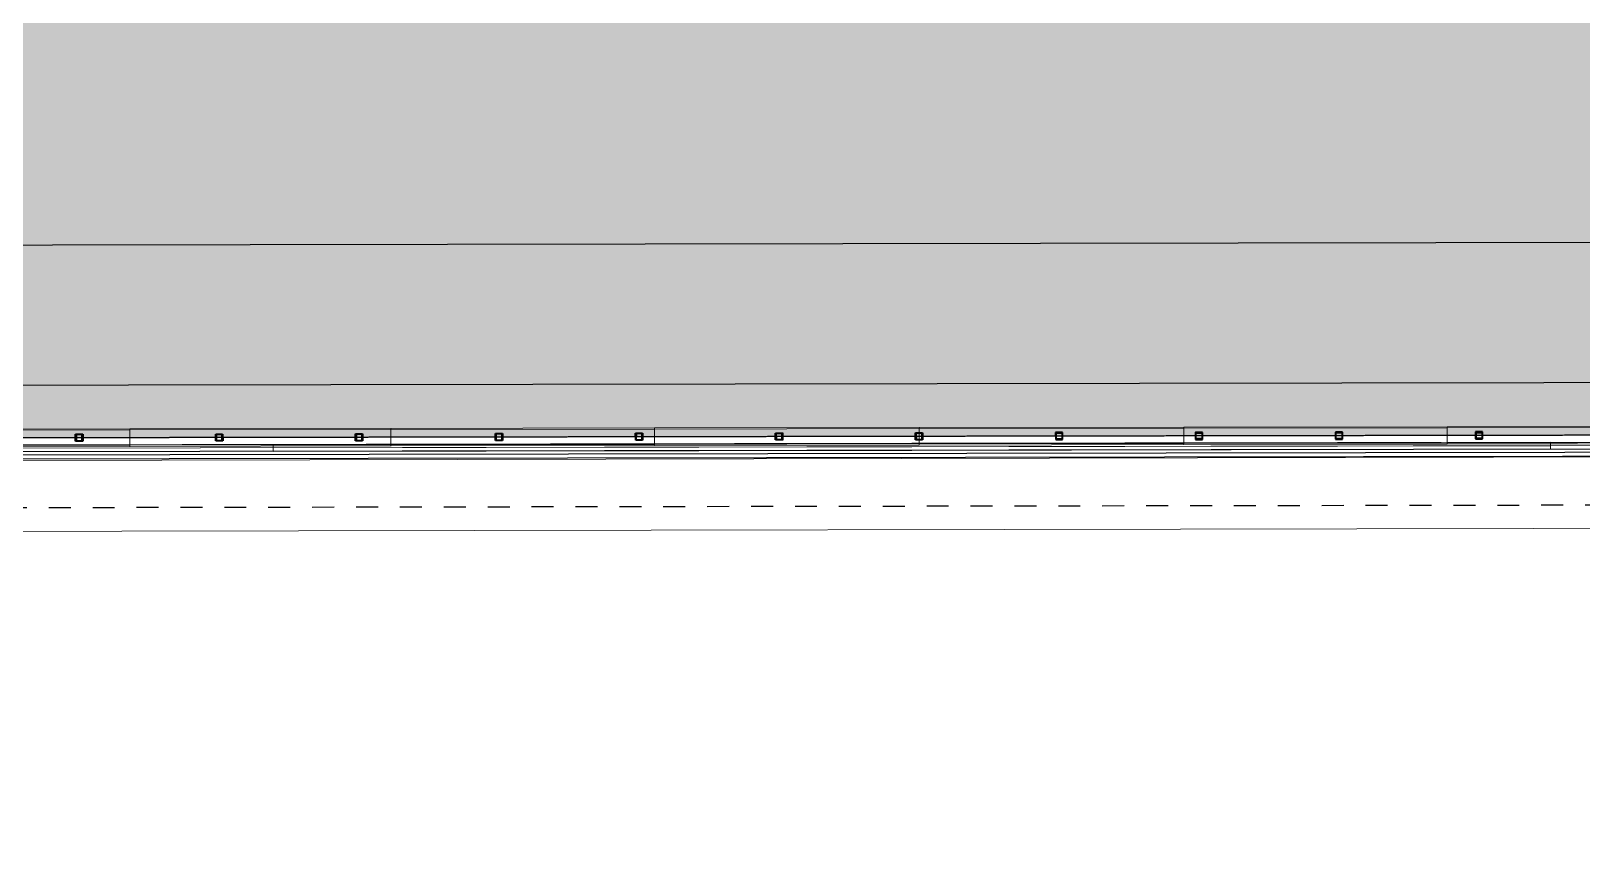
# Model space of a CAD drawing. Header units: inches. Extents: x 1693 to 10990, y 1878 to 5055.
# Drawn here: x 10303.23 to 10310.71, y 4340.42 to 4344.32 of the extents above; entities that cross this region are included whole.
import ezdxf

# ---------------------------------------------------------------- set-up
doc = ezdxf.new("R2010")
doc.units = ezdxf.units.IN
doc.linetypes.add('Rayas', pattern=[0.211667, 0.105833, -0.105833])
doc.linetypes.add('Rayas Pequeñas', pattern=[0.141111, 0.070556, -0.070556])
doc.layers.add('BLOQUE E-MOBILIARIO', color=7, linetype='Continuous')
for name, color, linetype, lineweight, true_color in [('BLOQUE E-MOBILIARIO_Pluma_Nº__28', 7, 'Continuous', 35, 0xa80f02), ('CUBIERTA CALAMINON Y TRANSLUCIDO_Pluma_Nº__174', 7, 'Continuous', 13, 0xe4ad2c), ('CUBIERTA CALAMINON Y TRANSLUCIDO_Pluma_Nº__4', 7, 'Continuous', 13, 0x029e21), ('CUBIERTA CALAMINON Y TRANSLUCIDO_Pluma_Nº__92', 7, 'Continuous', 13, 0xbf8080)]:
    doc.layers.add(name, color=color, linetype=linetype, lineweight=lineweight, true_color=true_color)
doc.layers.add('CUBIERTA CALAMINON Y TRANSLUCIDO_Pluma_Nº__19', color=255, linetype='Continuous', lineweight=0)
doc.layers.add('CUBIERTA CALAMINON Y TRANSLUCIDO_Pluma_Nº__60', color=230, linetype='Continuous', lineweight=25)
pattern_1 = [(45, (0, 0), (-0.079549513, 0.079549513), []), (45, (-0.02652, 0.02652), (-0.079549513, 0.079549513), [])]

# ---------------------------------------------------------------- blocks, each defined once
blk = doc.blocks.new('SHS Conf en Caliente 20[1]', base_point=(-4.393, -433.983))
at = {"layer": 'CUBIERTA CALAMINON Y TRANSLUCIDO_Pluma_Nº__174', "color": 42, "linetype": 'Continuous', "lineweight": 13, "true_color": 0xe4ad2c}
for p, q in [((-31.863, -424.629), (-18.132, -429.318)), ((-4.393, -433.983), (-31.855, -424.606)), ((-18.116, -429.27), (-31.847, -424.582)), ((-4.385, -433.959), (-18.116, -429.27)), ((-18.132, -429.318), (-4.401, -434.006))]:
    blk.add_line(p, q, dxfattribs=at)
blk = doc.blocks.new('SHS Conf en Caliente 20[2]', base_point=(-4.393, -433.983))
at = {"layer": 'CUBIERTA CALAMINON Y TRANSLUCIDO_Pluma_Nº__174', "color": 42, "linetype": 'Continuous', "lineweight": 13, "true_color": 0xe4ad2c}
for p, q in [((-31.863, -424.629), (-18.132, -429.318)), ((-4.393, -433.983), (-31.855, -424.606)), ((-18.116, -429.27), (-31.847, -424.582)), ((-4.385, -433.959), (-18.116, -429.27)), ((-18.132, -429.318), (-4.401, -434.006))]:
    blk.add_line(p, q, dxfattribs=at)
blk = doc.blocks.new('SHS Conf en Caliente 20[3]', base_point=(-4.393, -433.983))
at = {"layer": 'CUBIERTA CALAMINON Y TRANSLUCIDO_Pluma_Nº__174', "color": 42, "linetype": 'Continuous', "lineweight": 13, "true_color": 0xe4ad2c}
for p, q in [((-31.863, -424.629), (-18.132, -429.318)), ((-4.393, -433.983), (-31.855, -424.606)), ((-18.116, -429.27), (-31.847, -424.582)), ((-4.385, -433.959), (-18.116, -429.27)), ((-18.132, -429.318), (-4.401, -434.006))]:
    blk.add_line(p, q, dxfattribs=at)
blk = doc.blocks.new('SHS Conf en Caliente 20[4]', base_point=(-4.393, -433.983))
at = {"layer": 'CUBIERTA CALAMINON Y TRANSLUCIDO_Pluma_Nº__174', "color": 42, "linetype": 'Continuous', "lineweight": 13, "true_color": 0xe4ad2c}
for p, q in [((-31.863, -424.629), (-18.132, -429.318)), ((-4.393, -433.983), (-31.855, -424.606)), ((-18.116, -429.27), (-31.847, -424.582)), ((-4.385, -433.959), (-18.116, -429.27)), ((-18.132, -429.318), (-4.401, -434.006))]:
    blk.add_line(p, q, dxfattribs=at)
blk = doc.blocks.new('SHS Conf en Caliente 20[5]', base_point=(-4.393, -433.983))
at = {"layer": 'CUBIERTA CALAMINON Y TRANSLUCIDO_Pluma_Nº__174', "color": 42, "linetype": 'Continuous', "lineweight": 13, "true_color": 0xe4ad2c}
for p, q in [((-31.863, -424.629), (-18.132, -429.318)), ((-4.393, -433.983), (-31.855, -424.606)), ((-18.116, -429.27), (-31.847, -424.582)), ((-4.385, -433.959), (-18.116, -429.27)), ((-18.132, -429.318), (-4.401, -434.006))]:
    blk.add_line(p, q, dxfattribs=at)
blk = doc.blocks.new('SHS Conf en Caliente 20[6]', base_point=(-4.393, -433.983))
at = {"layer": 'CUBIERTA CALAMINON Y TRANSLUCIDO_Pluma_Nº__174', "color": 42, "linetype": 'Continuous', "lineweight": 13, "true_color": 0xe4ad2c}
for p, q in [((-31.863, -424.629), (-18.132, -429.318)), ((-4.393, -433.983), (-31.855, -424.606)), ((-18.116, -429.27), (-31.847, -424.582)), ((-4.385, -433.959), (-18.116, -429.27)), ((-18.132, -429.318), (-4.401, -434.006))]:
    blk.add_line(p, q, dxfattribs=at)
blk = doc.blocks.new('SHS Conf en Caliente 20[7]', base_point=(-4.266, -434.026))
at = {"layer": 'CUBIERTA CALAMINON Y TRANSLUCIDO_Pluma_Nº__174', "color": 42, "linetype": 'Continuous', "lineweight": 13, "true_color": 0xe4ad2c}
for p, q in [((-18.119, -429.269), (-31.981, -424.536)), ((-31.997, -424.584), (-18.135, -429.317)), ((-4.266, -434.026), (-31.989, -424.56)), ((-4.258, -434.002), (-18.119, -429.269)), ((-18.135, -429.317), (-4.274, -434.049))]:
    blk.add_line(p, q, dxfattribs=at)
blk = doc.blocks.new('SHS Conf en Caliente 20[8]', base_point=(-5.812, -433.498))
at = {"layer": 'CUBIERTA CALAMINON Y TRANSLUCIDO_Pluma_Nº__174', "color": 42, "linetype": 'Continuous', "lineweight": 13, "true_color": 0xe4ad2c}
for p, q in [((-5.812, -433.498), (-30.43, -425.092)), ((-18.113, -429.271), (-30.422, -425.069)), ((-30.438, -425.116), (-18.129, -429.319)), ((-5.804, -433.474), (-18.113, -429.271)), ((-18.129, -429.319), (-5.82, -433.521))]:
    blk.add_line(p, q, dxfattribs=at)
blk = doc.blocks.new('SHS Conf en Caliente 20[9]', base_point=(-7.68, -432.86))
at = {"layer": 'CUBIERTA CALAMINON Y TRANSLUCIDO_Pluma_Nº__174', "color": 42, "linetype": 'Continuous', "lineweight": 13, "true_color": 0xe4ad2c}
for p, q in [((-28.58, -425.75), (-18.134, -429.317)), ((-7.68, -432.86), (-28.572, -425.726)), ((-18.118, -429.27), (-28.564, -425.703)), ((-7.672, -432.836), (-18.118, -429.27)), ((-18.134, -429.317), (-7.688, -432.884))]:
    blk.add_line(p, q, dxfattribs=at)
blk = doc.blocks.new('SHS Conf en Caliente 20[10]', base_point=(-10.071, -432.044))
at = {"layer": 'CUBIERTA CALAMINON Y TRANSLUCIDO_Pluma_Nº__174', "color": 42, "linetype": 'Continuous', "lineweight": 13, "true_color": 0xe4ad2c}
for p, q in [((-10.071, -432.044), (-26.184, -426.542)), ((-18.119, -429.269), (-26.176, -426.518)), ((-26.192, -426.566), (-18.135, -429.316)), ((-10.063, -432.02), (-18.119, -429.269)), ((-18.135, -429.316), (-10.079, -432.067))]:
    blk.add_line(p, q, dxfattribs=at)
blk = doc.blocks.new('SHS Conf en Caliente 20[11]', base_point=(-13.856, -430.751))
at = {"layer": 'CUBIERTA CALAMINON Y TRANSLUCIDO_Pluma_Nº__174', "color": 42, "linetype": 'Continuous', "lineweight": 13, "true_color": 0xe4ad2c}
for p, q in [((-22.491, -427.803), (-22.499, -427.827)), ((-22.499, -427.827), (-18.181, -429.301)), ((-22.483, -427.779), (-22.491, -427.803)), ((-13.856, -430.751), (-22.491, -427.803)), ((-18.165, -429.253), (-22.483, -427.779)), ((-18.181, -429.301), (-13.864, -430.775)), ((-13.848, -430.728), (-18.165, -429.253)), ((-13.864, -430.775), (-13.856, -430.751)), ((-13.856, -430.751), (-13.848, -430.728))]:
    blk.add_line(p, q, dxfattribs=at)
blk = doc.blocks.new('SHS Conf en Caliente 20[12]', base_point=(-4.393, -433.983))
at = {"layer": 'CUBIERTA CALAMINON Y TRANSLUCIDO_Pluma_Nº__174', "color": 42, "linetype": 'Continuous', "lineweight": 13, "true_color": 0xe4ad2c}
for p, q in [((-31.863, -424.629), (-18.132, -429.318)), ((-4.393, -433.983), (-31.855, -424.606)), ((-18.116, -429.27), (-31.847, -424.582)), ((-4.385, -433.959), (-18.116, -429.27)), ((-18.132, -429.318), (-4.401, -434.006))]:
    blk.add_line(p, q, dxfattribs=at)
blk = doc.blocks.new('SHS Conf en Caliente V 23[349]', base_point=(-18.1, -429.223))
at = {"layer": 'BLOQUE E-MOBILIARIO', "linetype": 'Continuous', "lineweight": 0, "true_color": 0xffffff}
h = blk.add_hatch(dxfattribs=at)
h.set_pattern_fill('ACERO', style=0, pattern_type=2)
h.set_pattern_definition(pattern_1)
h.paths.add_polyline_path([(-18.116, -429.191), (-18.132, -429.239), (-18.084, -429.255), (-18.068, -429.207)])
h.paths.add_polyline_path([(-18.114, -429.195), (-18.072, -429.209), (-18.086, -429.251), (-18.128, -429.237)], flags=0)
at = {"layer": 'BLOQUE E-MOBILIARIO_Pluma_Nº__28', "color": 14, "linetype": 'Rayas Pequeñas', "lineweight": 35, "true_color": 0xa80f02}
for p, q in [((-18.132, -429.239), (-18.116, -429.191)), ((-18.114, -429.195), (-18.128, -429.237)), ((-18.116, -429.191), (-18.068, -429.207)), ((-18.072, -429.209), (-18.114, -429.195)), ((-18.084, -429.255), (-18.132, -429.239)), ((-18.128, -429.237), (-18.086, -429.251)), ((-18.086, -429.251), (-18.072, -429.209)), ((-18.068, -429.207), (-18.084, -429.255))]:
    blk.add_line(p, q, dxfattribs=at)
blk = doc.blocks.new('SHS Conf en Caliente V 23[350]', base_point=(-19.046, -428.9))
at = {"layer": 'BLOQUE E-MOBILIARIO', "linetype": 'Continuous', "lineweight": 0, "true_color": 0xffffff}
h = blk.add_hatch(dxfattribs=at)
h.set_pattern_fill('ACERO', style=0, pattern_type=2)
h.set_pattern_definition(pattern_1)
h.paths.add_polyline_path([(-19.062, -428.868), (-19.078, -428.915), (-19.031, -428.932), (-19.015, -428.884)])
h.paths.add_polyline_path([(-19.06, -428.872), (-19.018, -428.886), (-19.033, -428.928), (-19.074, -428.914)], flags=0)
at = {"layer": 'BLOQUE E-MOBILIARIO_Pluma_Nº__28', "color": 14, "linetype": 'Rayas Pequeñas', "lineweight": 35, "true_color": 0xa80f02}
for p, q in [((-19.078, -428.915), (-19.062, -428.868)), ((-19.062, -428.868), (-19.015, -428.884)), ((-19.031, -428.932), (-19.078, -428.915)), ((-19.06, -428.872), (-19.074, -428.914)), ((-19.074, -428.914), (-19.033, -428.928)), ((-19.018, -428.886), (-19.06, -428.872)), ((-19.033, -428.928), (-19.018, -428.886)), ((-19.015, -428.884), (-19.031, -428.932))]:
    blk.add_line(p, q, dxfattribs=at)
blk = doc.blocks.new('SHS Conf en Caliente V 23[351]', base_point=(-19.993, -428.577))
at = {"layer": 'BLOQUE E-MOBILIARIO', "linetype": 'Continuous', "lineweight": 0, "true_color": 0xffffff}
h = blk.add_hatch(dxfattribs=at)
h.set_pattern_fill('ACERO', style=0, pattern_type=2)
h.set_pattern_definition(pattern_1)
h.paths.add_polyline_path([(-20.008, -428.545), (-20.024, -428.592), (-19.977, -428.608), (-19.961, -428.561)])
h.paths.add_polyline_path([(-20.006, -428.549), (-19.965, -428.563), (-19.979, -428.605), (-20.021, -428.59)], flags=0)
at = {"layer": 'BLOQUE E-MOBILIARIO_Pluma_Nº__28', "color": 14, "linetype": 'Rayas Pequeñas', "lineweight": 35, "true_color": 0xa80f02}
for p, q in [((-20.024, -428.592), (-20.008, -428.545)), ((-19.977, -428.608), (-20.024, -428.592)), ((-20.006, -428.549), (-20.021, -428.59)), ((-20.021, -428.59), (-19.979, -428.605)), ((-20.008, -428.545), (-19.961, -428.561)), ((-19.965, -428.563), (-20.006, -428.549)), ((-19.979, -428.605), (-19.965, -428.563)), ((-19.961, -428.561), (-19.977, -428.608))]:
    blk.add_line(p, q, dxfattribs=at)
blk = doc.blocks.new('SHS Conf en Caliente V 23[352]', base_point=(-20.939, -428.254))
at = {"layer": 'BLOQUE E-MOBILIARIO', "linetype": 'Continuous', "lineweight": 0, "true_color": 0xffffff}
h = blk.add_hatch(dxfattribs=at)
h.set_pattern_fill('ACERO', style=0, pattern_type=2)
h.set_pattern_definition(pattern_1)
h.paths.add_polyline_path([(-20.955, -428.222), (-20.971, -428.269), (-20.923, -428.285), (-20.907, -428.238)])
h.paths.add_polyline_path([(-20.953, -428.226), (-20.911, -428.24), (-20.925, -428.282), (-20.967, -428.267)], flags=0)
at = {"layer": 'BLOQUE E-MOBILIARIO_Pluma_Nº__28', "color": 14, "linetype": 'Rayas Pequeñas', "lineweight": 35, "true_color": 0xa80f02}
for p, q in [((-20.971, -428.269), (-20.955, -428.222)), ((-20.923, -428.285), (-20.971, -428.269)), ((-20.953, -428.226), (-20.967, -428.267)), ((-20.967, -428.267), (-20.925, -428.282)), ((-20.955, -428.222), (-20.907, -428.238)), ((-20.911, -428.24), (-20.953, -428.226)), ((-20.925, -428.282), (-20.911, -428.24)), ((-20.907, -428.238), (-20.923, -428.285))]:
    blk.add_line(p, q, dxfattribs=at)
blk = doc.blocks.new('SHS Conf en Caliente V 23[353]', base_point=(-21.885, -427.93))
at = {"layer": 'BLOQUE E-MOBILIARIO', "linetype": 'Continuous', "lineweight": 0, "true_color": 0xffffff}
h = blk.add_hatch(dxfattribs=at)
h.set_pattern_fill('ACERO', style=0, pattern_type=2)
h.set_pattern_definition(pattern_1)
h.paths.add_polyline_path([(-21.901, -427.899), (-21.917, -427.946), (-21.87, -427.962), (-21.854, -427.915)])
h.paths.add_polyline_path([(-21.899, -427.903), (-21.857, -427.917), (-21.872, -427.958), (-21.913, -427.944)], flags=0)
at = {"layer": 'BLOQUE E-MOBILIARIO_Pluma_Nº__28', "color": 14, "linetype": 'Rayas Pequeñas', "lineweight": 35, "true_color": 0xa80f02}
for p, q in [((-21.917, -427.946), (-21.901, -427.899)), ((-21.87, -427.962), (-21.917, -427.946)), ((-21.899, -427.903), (-21.913, -427.944)), ((-21.913, -427.944), (-21.872, -427.958)), ((-21.901, -427.899), (-21.854, -427.915)), ((-21.857, -427.917), (-21.899, -427.903)), ((-21.872, -427.958), (-21.857, -427.917)), ((-21.854, -427.915), (-21.87, -427.962))]:
    blk.add_line(p, q, dxfattribs=at)
blk = doc.blocks.new('SHS Conf en Caliente V 23[354]', base_point=(-22.832, -427.607))
at = {"layer": 'BLOQUE E-MOBILIARIO', "linetype": 'Continuous', "lineweight": 0, "true_color": 0xffffff}
h = blk.add_hatch(dxfattribs=at)
h.set_pattern_fill('ACERO', style=0, pattern_type=2)
h.set_pattern_definition(pattern_1)
h.paths.add_polyline_path([(-22.847, -427.576), (-22.863, -427.623), (-22.816, -427.639), (-22.8, -427.592)])
h.paths.add_polyline_path([(-22.845, -427.579), (-22.804, -427.594), (-22.818, -427.635), (-22.86, -427.621)], flags=0)
at = {"layer": 'BLOQUE E-MOBILIARIO_Pluma_Nº__28', "color": 14, "linetype": 'Rayas Pequeñas', "lineweight": 35, "true_color": 0xa80f02}
for p, q in [((-22.863, -427.623), (-22.847, -427.576)), ((-22.816, -427.639), (-22.863, -427.623)), ((-22.845, -427.579), (-22.86, -427.621)), ((-22.86, -427.621), (-22.818, -427.635)), ((-22.847, -427.576), (-22.8, -427.592)), ((-22.804, -427.594), (-22.845, -427.579)), ((-22.818, -427.635), (-22.804, -427.594)), ((-22.8, -427.592), (-22.816, -427.639))]:
    blk.add_line(p, q, dxfattribs=at)
blk = doc.blocks.new('SHS Conf en Caliente V 23[355]', base_point=(-23.778, -427.284))
at = {"layer": 'BLOQUE E-MOBILIARIO', "linetype": 'Continuous', "lineweight": 0, "true_color": 0xffffff}
h = blk.add_hatch(dxfattribs=at)
h.set_pattern_fill('ACERO', style=0, pattern_type=2)
h.set_pattern_definition(pattern_1)
h.paths.add_polyline_path([(-23.794, -427.252), (-23.81, -427.3), (-23.762, -427.316), (-23.746, -427.269)])
h.paths.add_polyline_path([(-23.792, -427.256), (-23.75, -427.27), (-23.764, -427.312), (-23.806, -427.298)], flags=0)
at = {"layer": 'BLOQUE E-MOBILIARIO_Pluma_Nº__28', "color": 14, "linetype": 'Rayas Pequeñas', "lineweight": 35, "true_color": 0xa80f02}
for p, q in [((-23.81, -427.3), (-23.794, -427.252)), ((-23.762, -427.316), (-23.81, -427.3)), ((-23.792, -427.256), (-23.806, -427.298)), ((-23.806, -427.298), (-23.764, -427.312)), ((-23.794, -427.252), (-23.746, -427.269)), ((-23.75, -427.27), (-23.792, -427.256)), ((-23.764, -427.312), (-23.75, -427.27)), ((-23.746, -427.269), (-23.762, -427.316))]:
    blk.add_line(p, q, dxfattribs=at)
blk = doc.blocks.new('SHS Conf en Caliente V 23[364]', base_point=(-17.154, -429.546))
at = {"layer": 'BLOQUE E-MOBILIARIO', "linetype": 'Continuous', "lineweight": 0, "true_color": 0xffffff}
h = blk.add_hatch(dxfattribs=at)
h.set_pattern_fill('ACERO', style=0, pattern_type=2)
h.set_pattern_definition(pattern_1)
h.paths.add_polyline_path([(-17.122, -429.531), (-17.169, -429.514), (-17.185, -429.562), (-17.138, -429.578)])
h.paths.add_polyline_path([(-17.126, -429.532), (-17.14, -429.574), (-17.181, -429.56), (-17.167, -429.518)], flags=0)
at = {"layer": 'BLOQUE E-MOBILIARIO_Pluma_Nº__28', "color": 14, "linetype": 'Rayas Pequeñas', "lineweight": 35, "true_color": 0xa80f02}
for p, q in [((-17.169, -429.514), (-17.185, -429.562)), ((-17.181, -429.56), (-17.167, -429.518)), ((-17.122, -429.531), (-17.169, -429.514)), ((-17.167, -429.518), (-17.126, -429.532)), ((-17.126, -429.532), (-17.14, -429.574)), ((-17.138, -429.578), (-17.122, -429.531)), ((-17.185, -429.562), (-17.138, -429.578)), ((-17.14, -429.574), (-17.181, -429.56))]:
    blk.add_line(p, q, dxfattribs=at)
blk = doc.blocks.new('SHS Conf en Caliente V 23[365]', base_point=(-16.207, -429.869))
at = {"layer": 'BLOQUE E-MOBILIARIO', "linetype": 'Continuous', "lineweight": 0, "true_color": 0xffffff}
h = blk.add_hatch(dxfattribs=at)
h.set_pattern_fill('ACERO', style=0, pattern_type=2)
h.set_pattern_definition(pattern_1)
h.paths.add_polyline_path([(-16.175, -429.854), (-16.223, -429.837), (-16.239, -429.885), (-16.192, -429.901)])
h.paths.add_polyline_path([(-16.179, -429.856), (-16.194, -429.897), (-16.235, -429.883), (-16.221, -429.841)], flags=0)
at = {"layer": 'BLOQUE E-MOBILIARIO_Pluma_Nº__28', "color": 14, "linetype": 'Rayas Pequeñas', "lineweight": 35, "true_color": 0xa80f02}
for p, q in [((-16.223, -429.837), (-16.239, -429.885)), ((-16.235, -429.883), (-16.221, -429.841)), ((-16.175, -429.854), (-16.223, -429.837)), ((-16.221, -429.841), (-16.179, -429.856)), ((-16.179, -429.856), (-16.194, -429.897)), ((-16.192, -429.901), (-16.175, -429.854)), ((-16.239, -429.885), (-16.192, -429.901)), ((-16.194, -429.897), (-16.235, -429.883))]:
    blk.add_line(p, q, dxfattribs=at)
blk = doc.blocks.new('SHS Conf en Caliente V 23[366]', base_point=(-15.261, -430.192))
at = {"layer": 'BLOQUE E-MOBILIARIO', "linetype": 'Continuous', "lineweight": 0, "true_color": 0xffffff}
h = blk.add_hatch(dxfattribs=at)
h.set_pattern_fill('ACERO', style=0, pattern_type=2)
h.set_pattern_definition(pattern_1)
h.paths.add_polyline_path([(-15.229, -430.177), (-15.276, -430.161), (-15.293, -430.208), (-15.245, -430.224)])
h.paths.add_polyline_path([(-15.233, -430.179), (-15.247, -430.22), (-15.289, -430.206), (-15.275, -430.164)], flags=0)
at = {"layer": 'BLOQUE E-MOBILIARIO_Pluma_Nº__28', "color": 14, "linetype": 'Rayas Pequeñas', "lineweight": 35, "true_color": 0xa80f02}
for p, q in [((-15.276, -430.161), (-15.293, -430.208)), ((-15.289, -430.206), (-15.275, -430.164)), ((-15.229, -430.177), (-15.276, -430.161)), ((-15.275, -430.164), (-15.233, -430.179)), ((-15.233, -430.179), (-15.247, -430.22)), ((-15.245, -430.224), (-15.229, -430.177)), ((-15.293, -430.208), (-15.245, -430.224)), ((-15.247, -430.22), (-15.289, -430.206))]:
    blk.add_line(p, q, dxfattribs=at)
blk = doc.blocks.new('SHS Conf en Caliente V 23[367]', base_point=(-14.315, -430.515))
at = {"layer": 'BLOQUE E-MOBILIARIO', "linetype": 'Continuous', "lineweight": 0, "true_color": 0xffffff}
h = blk.add_hatch(dxfattribs=at)
h.set_pattern_fill('ACERO', style=0, pattern_type=2)
h.set_pattern_definition(pattern_1)
h.paths.add_polyline_path([(-14.283, -430.5), (-14.33, -430.484), (-14.346, -430.531), (-14.299, -430.547)])
h.paths.add_polyline_path([(-14.287, -430.502), (-14.301, -430.543), (-14.342, -430.529), (-14.328, -430.488)], flags=0)
at = {"layer": 'BLOQUE E-MOBILIARIO_Pluma_Nº__28', "color": 14, "linetype": 'Rayas Pequeñas', "lineweight": 35, "true_color": 0xa80f02}
for p, q in [((-14.33, -430.484), (-14.346, -430.531)), ((-14.346, -430.531), (-14.299, -430.547)), ((-14.342, -430.529), (-14.328, -430.488)), ((-14.301, -430.543), (-14.342, -430.529)), ((-14.283, -430.5), (-14.33, -430.484)), ((-14.328, -430.488), (-14.287, -430.502)), ((-14.287, -430.502), (-14.301, -430.543)), ((-14.299, -430.547), (-14.283, -430.5))]:
    blk.add_line(p, q, dxfattribs=at)

msp = doc.modelspace()

# ---------------------------------------------------------------- hatches: boundary and pattern name
at = {"layer": 'CUBIERTA CALAMINON Y TRANSLUCIDO_Pluma_Nº__19', "linetype": 'Continuous', "lineweight": 0}
h = msp.add_hatch(color=255, dxfattribs=at)
h.set_gradient(color1=(199, 200, 202), color2=(0, 0, 0), one_color=1, name='INVCYLINDER')
h.paths.add_polyline_path([(10295.9891, 4345.2207), (10295.9874, 4342.3518), (10318.0273, 4342.3886), (10318.0261, 4345.247)])

# ---------------------------------------------------------------- linework, layer by layer
at = {"layer": 'CUBIERTA CALAMINON Y TRANSLUCIDO_Pluma_Nº__4', "color": 104, "linetype": 'Continuous', "lineweight": 5, "true_color": 0x029e21, "flags": 128}
for points in [[(10297.1984, 4342.3906), (10297.788, 4342.3916), (10298.9036, 4342.3934), (10300.0587, 4342.3953), (10301.2481, 4342.3973), (10302.4663, 4342.3994), (10303.7077, 4342.4014), (10304.9665, 4342.4035), (10306.2371, 4342.4057), (10307.5135, 4342.4078), (10308.7899, 4342.4099), (10310.0605, 4342.412), (10311.3193, 4342.4142), (10312.5607, 4342.4162), (10313.7789, 4342.4183), (10314.9683, 4342.4202), (10316.1234, 4342.4222), (10317.239, 4342.424), (10317.8286, 4342.425)], [(10317.826, 4342.4304), (10316.1209, 4342.4276), (10314.9661, 4342.4256), (10313.7771, 4342.4237), (10312.5592, 4342.4216), (10311.3182, 4342.4196), (10310.0597, 4342.4174), (10308.7895, 4342.4153), (10307.5135, 4342.4132), (10306.2374, 4342.4111), (10304.9672, 4342.4089), (10303.7087, 4342.4068), (10302.4677, 4342.4048), (10301.2499, 4342.4027), (10300.0609, 4342.4008), (10298.906, 4342.3988), (10297.201, 4342.396)], [(10297.7881, 4342.3548), (10298.9036, 4342.3566), (10300.0588, 4342.3586), (10301.2482, 4342.3605), (10302.4664, 4342.3626), (10303.7077, 4342.3647), (10304.9666, 4342.3668), (10306.2371, 4342.3689), (10307.5001, 4342.371)], [(10315.8009, 4342.4216), (10314.9683, 4342.4202), (10313.7789, 4342.4183), (10312.5607, 4342.4162), (10311.3193, 4342.4142), (10310.0605, 4342.412), (10308.7899, 4342.4099), (10307.5135, 4342.4078), (10306.2371, 4342.4057), (10304.9665, 4342.4035), (10303.7077, 4342.4014), (10302.4663, 4342.3994), (10301.2481, 4342.3973), (10300.0587, 4342.3953), (10299.2261, 4342.394)], [(10299.2261, 4342.3572), (10300.0588, 4342.3586), (10301.2482, 4342.3605), (10302.4664, 4342.3626), (10303.7077, 4342.3647), (10304.9666, 4342.3668), (10306.2371, 4342.3689), (10307.5001, 4342.371)], [(10315.7882, 4342.427), (10314.9661, 4342.4256), (10313.7771, 4342.4237), (10312.5592, 4342.4216), (10311.3182, 4342.4196), (10310.0597, 4342.4174), (10308.7895, 4342.4153), (10307.5135, 4342.4132), (10306.2374, 4342.4111), (10304.9672, 4342.4089), (10303.7087, 4342.4068), (10302.4677, 4342.4048), (10301.2499, 4342.4027), (10300.0609, 4342.4008), (10299.2387, 4342.3994)], [(10303.7087, 4342.4068), (10303.7085, 4342.4067), (10303.7083, 4342.4064), (10303.7081, 4342.4059), (10303.708, 4342.4053), (10303.7078, 4342.4044), (10303.7077, 4342.4035), (10303.7077, 4342.4025), (10303.7077, 4342.4014), (10303.7077, 4342.3647), (10303.7078, 4342.3279), (10303.7078, 4342.3268), (10303.7079, 4342.3258), (10303.708, 4342.3249), (10303.7081, 4342.324), (10303.7083, 4342.3234), (10303.7085, 4342.3229), (10303.7087, 4342.3226), (10303.7089, 4342.3225)], [(10303.7087, 4342.4068), (10303.7085, 4342.4067), (10303.7083, 4342.4064), (10303.7081, 4342.4059), (10303.708, 4342.4053), (10303.7078, 4342.4044), (10303.7077, 4342.4035), (10303.7077, 4342.4025), (10303.7077, 4342.4014), (10303.7077, 4342.3647), (10303.7078, 4342.3279), (10303.7078, 4342.3268), (10303.7079, 4342.3258), (10303.708, 4342.3249), (10303.7081, 4342.324), (10303.7083, 4342.3234), (10303.7085, 4342.3229), (10303.7087, 4342.3226), (10303.7089, 4342.3225)], [(10304.9672, 4342.4089), (10304.9671, 4342.4088), (10304.967, 4342.4085), (10304.9668, 4342.408), (10304.9667, 4342.4074), (10304.9666, 4342.4065), (10304.9666, 4342.4056), (10304.9665, 4342.4046), (10304.9665, 4342.4035), (10304.9666, 4342.3668), (10304.9666, 4342.33), (10304.9667, 4342.3289), (10304.9667, 4342.3279), (10304.9668, 4342.327), (10304.9669, 4342.3261), (10304.967, 4342.3255), (10304.9671, 4342.325), (10304.9672, 4342.3247), (10304.9674, 4342.3246)], [(10304.9672, 4342.4089), (10304.9671, 4342.4088), (10304.967, 4342.4085), (10304.9668, 4342.408), (10304.9667, 4342.4074), (10304.9666, 4342.4065), (10304.9666, 4342.4056), (10304.9665, 4342.4046), (10304.9665, 4342.4035), (10304.9666, 4342.3668), (10304.9666, 4342.33), (10304.9667, 4342.3289), (10304.9667, 4342.3279), (10304.9668, 4342.327), (10304.9669, 4342.3261), (10304.967, 4342.3255), (10304.9671, 4342.325), (10304.9672, 4342.3247), (10304.9674, 4342.3246)], [(10306.2374, 4342.4111), (10306.2374, 4342.411), (10306.2373, 4342.4107), (10306.2372, 4342.4102), (10306.2372, 4342.4095), (10306.2371, 4342.4087), (10306.2371, 4342.4077), (10306.2371, 4342.4067), (10306.2371, 4342.4057), (10306.2371, 4342.3689), (10306.2372, 4342.3321), (10306.2372, 4342.331), (10306.2372, 4342.33), (10306.2373, 4342.3291), (10306.2373, 4342.3283), (10306.2374, 4342.3276), (10306.2374, 4342.3271), (10306.2375, 4342.3268), (10306.2376, 4342.3267)], [(10306.2374, 4342.4111), (10306.2374, 4342.411), (10306.2373, 4342.4107), (10306.2372, 4342.4102), (10306.2372, 4342.4095), (10306.2371, 4342.4087), (10306.2371, 4342.4077), (10306.2371, 4342.4067), (10306.2371, 4342.4057), (10306.2371, 4342.3689), (10306.2372, 4342.3321), (10306.2372, 4342.331), (10306.2372, 4342.33), (10306.2373, 4342.3291), (10306.2373, 4342.3283), (10306.2374, 4342.3276), (10306.2374, 4342.3271), (10306.2375, 4342.3268), (10306.2376, 4342.3267)], [(10307.5271, 4342.371), (10307.5136, 4342.371), (10307.5001, 4342.371)], [(10307.5271, 4342.371), (10307.5136, 4342.371), (10307.5001, 4342.371)], [(10307.5136, 4342.3288), (10307.5136, 4342.3289), (10307.5136, 4342.3292), (10307.5136, 4342.3297), (10307.5136, 4342.3304), (10307.5136, 4342.3312), (10307.5136, 4342.3322), (10307.5136, 4342.3332), (10307.5136, 4342.3342), (10307.5136, 4342.371), (10307.5135, 4342.4078), (10307.5135, 4342.4089), (10307.5135, 4342.4099), (10307.5135, 4342.4108), (10307.5135, 4342.4116), (10307.5135, 4342.4123), (10307.5135, 4342.4128), (10307.5135, 4342.4131), (10307.5135, 4342.4132)], [(10307.5136, 4342.3288), (10307.5136, 4342.3289), (10307.5136, 4342.3292), (10307.5136, 4342.3297), (10307.5136, 4342.3304), (10307.5136, 4342.3312), (10307.5136, 4342.3322), (10307.5136, 4342.3332), (10307.5136, 4342.3342), (10307.5136, 4342.371), (10307.5135, 4342.4078), (10307.5135, 4342.4089), (10307.5135, 4342.4099), (10307.5135, 4342.4108), (10307.5135, 4342.4116), (10307.5135, 4342.4123), (10307.5135, 4342.4128), (10307.5135, 4342.4131), (10307.5135, 4342.4132)], [(10317.239, 4342.3872), (10316.1235, 4342.3854), (10314.9683, 4342.3835), (10313.7789, 4342.3815), (10312.5607, 4342.3794), (10311.3194, 4342.3774), (10310.0605, 4342.3753), (10308.79, 4342.3731), (10307.5271, 4342.371)], [(10315.801, 4342.3848), (10314.9683, 4342.3835), (10313.7789, 4342.3815), (10312.5607, 4342.3794), (10311.3194, 4342.3774), (10310.0605, 4342.3753), (10308.79, 4342.3731), (10307.5271, 4342.371)], [(10308.7895, 4342.4153), (10308.7896, 4342.4152), (10308.7897, 4342.4149), (10308.7897, 4342.4144), (10308.7898, 4342.4137), (10308.7898, 4342.4129), (10308.7899, 4342.412), (10308.7899, 4342.411), (10308.7899, 4342.4099), (10308.79, 4342.3731), (10308.79, 4342.3363), (10308.79, 4342.3353), (10308.79, 4342.3343), (10308.79, 4342.3333), (10308.7899, 4342.3325), (10308.7899, 4342.3319), (10308.7898, 4342.3314), (10308.7897, 4342.3311), (10308.7897, 4342.3309)], [(10308.7895, 4342.4153), (10308.7896, 4342.4152), (10308.7897, 4342.4149), (10308.7897, 4342.4144), (10308.7898, 4342.4137), (10308.7898, 4342.4129), (10308.7899, 4342.412), (10308.7899, 4342.411), (10308.7899, 4342.4099), (10308.79, 4342.3731), (10308.79, 4342.3363), (10308.79, 4342.3353), (10308.79, 4342.3343), (10308.79, 4342.3333), (10308.7899, 4342.3325), (10308.7899, 4342.3319), (10308.7898, 4342.3314), (10308.7897, 4342.3311), (10308.7897, 4342.3309)], [(10310.0597, 4342.4174), (10310.0599, 4342.4173), (10310.06, 4342.417), (10310.0601, 4342.4165), (10310.0602, 4342.4159), (10310.0603, 4342.415), (10310.0604, 4342.4141), (10310.0604, 4342.4131), (10310.0605, 4342.412), (10310.0605, 4342.3753), (10310.0606, 4342.3385), (10310.0606, 4342.3374), (10310.0605, 4342.3364), (10310.0605, 4342.3355), (10310.0604, 4342.3347), (10310.0603, 4342.334), (10310.0601, 4342.3335), (10310.06, 4342.3332), (10310.0599, 4342.3331)], [(10310.0597, 4342.4174), (10310.0599, 4342.4173), (10310.06, 4342.417), (10310.0601, 4342.4165), (10310.0602, 4342.4159), (10310.0603, 4342.415), (10310.0604, 4342.4141), (10310.0604, 4342.4131), (10310.0605, 4342.412), (10310.0605, 4342.3753), (10310.0606, 4342.3385), (10310.0606, 4342.3374), (10310.0605, 4342.3364), (10310.0605, 4342.3355), (10310.0604, 4342.3347), (10310.0603, 4342.334), (10310.0601, 4342.3335), (10310.06, 4342.3332), (10310.0599, 4342.3331)], [(10317.8288, 4342.3514), (10316.1235, 4342.3486), (10314.9684, 4342.3467), (10313.779, 4342.3447), (10312.5608, 4342.3426), (10311.3194, 4342.3406), (10310.0606, 4342.3385), (10308.79, 4342.3363), (10307.5136, 4342.3342), (10306.2372, 4342.3321), (10304.9666, 4342.33), (10303.7078, 4342.3279), (10302.4664, 4342.3258), (10301.2482, 4342.3238), (10300.0588, 4342.3218), (10298.9037, 4342.3198), (10297.1985, 4342.317)], [(10317.8261, 4342.346), (10316.1211, 4342.3432), (10314.9663, 4342.3413), (10313.7772, 4342.3393), (10312.5594, 4342.3372), (10311.3184, 4342.3352), (10310.0599, 4342.3331), (10308.7897, 4342.3309), (10307.5136, 4342.3288), (10306.2376, 4342.3267), (10304.9674, 4342.3246), (10303.7089, 4342.3225), (10302.4679, 4342.3204), (10301.25, 4342.3184), (10300.061, 4342.3164), (10298.9062, 4342.3144), (10297.2011, 4342.3116)], [(10315.801, 4342.3481), (10314.9684, 4342.3467), (10313.779, 4342.3447), (10312.5608, 4342.3426), (10311.3194, 4342.3406), (10310.0606, 4342.3385), (10308.79, 4342.3363), (10307.5136, 4342.3342), (10306.2372, 4342.3321), (10304.9666, 4342.33), (10303.7078, 4342.3279), (10302.4664, 4342.3258), (10301.2482, 4342.3238), (10300.0588, 4342.3218), (10299.2262, 4342.3204)], [(10315.7884, 4342.3426), (10314.9663, 4342.3413), (10313.7772, 4342.3393), (10312.5594, 4342.3372), (10311.3184, 4342.3352), (10310.0599, 4342.3331), (10308.7897, 4342.3309), (10307.5136, 4342.3288), (10306.2376, 4342.3267), (10304.9674, 4342.3246), (10303.7089, 4342.3225), (10302.4679, 4342.3204), (10301.25, 4342.3184), (10300.061, 4342.3164), (10299.2389, 4342.315)]]:
    msp.add_lwpolyline(points, dxfattribs=at)
at = {"layer": 'CUBIERTA CALAMINON Y TRANSLUCIDO_Pluma_Nº__60', "color": 230, "linetype": 'Continuous', "lineweight": 25}
for p, q in [((10316.981, 4342.3868), (10296.7637, 4342.3531)), ((10316.9811, 4342.3193), (10296.7638, 4342.2856))]:
    msp.add_line(p, q, dxfattribs=at)
at = {"layer": 'CUBIERTA CALAMINON Y TRANSLUCIDO_Pluma_Nº__60', "color": 230, "linetype": 'Rayas', "lineweight": 25, "flags": 128}
msp.add_lwpolyline([(10318.0278, 4342.051), (10296.0892, 4342.0144), (10296.0354, 4374.2476), (10317.974, 4374.2843)], close=True, dxfattribs=at)
at = {"layer": 'CUBIERTA CALAMINON Y TRANSLUCIDO_Pluma_Nº__60', "color": 230, "linetype": 'Continuous', "lineweight": 25, "flags": 128}
for points in [[(10317.3, 4373.6925), (10317.3518, 4342.6406), (10299.8007, 4342.6113), (10299.7489, 4373.6632)], [(10316.626, 4373.0163), (10316.6756, 4343.3145), (10300.4746, 4343.2874), (10300.4251, 4372.9893)]]:
    msp.add_lwpolyline(points, close=True, dxfattribs=at)
for points in [[(10317.3323, 4348.2367), (10317.3327, 4348.0139), (10317.5791, 4348.0143), (10317.5835, 4345.3681), (10317.3473, 4345.3677), (10317.3476, 4345.145), (10317.5839, 4345.1454), (10317.5883, 4342.4891), (10317.3521, 4342.4887), (10317.3522, 4342.3874), (10301.0162, 4342.3602)], [(10301.0162, 4342.3602), (10317.3354, 4342.3874)], [(10301.0164, 4342.2792), (10317.3524, 4342.3064)], [(10301.0164, 4342.2589), (10317.3355, 4342.2862)]]:
    msp.add_lwpolyline(points, dxfattribs=at)
at = {"layer": 'CUBIERTA CALAMINON Y TRANSLUCIDO_Pluma_Nº__92', "color": 23, "linetype": 'Continuous', "lineweight": 13, "true_color": 0xbf8080, "flags": 128}
for points in [[(10296.0112, 4342.2378), (10318.1325, 4342.2875)], [(10318.1317, 4341.9406), (10296.0118, 4341.9)]]:
    msp.add_lwpolyline(points, dxfattribs=at)

# ---------------------------------------------------------------- block references
at = {"layer": 'BLOQUE E-MOBILIARIO', "color": 5, "linetype": 'Rayas Pequeñas', "lineweight": 13, "xscale": 0.6750421965442606, "yscale": 0.6750421965442606, "zscale": 0.6750421965442606, "rotation": 18.94787699857764}
for name, p in [('SHS Conf en Caliente V 23[355]', (10303.4633, 4342.3642)), ('SHS Conf en Caliente V 23[354]', (10304.1383, 4342.3654)), ('SHS Conf en Caliente V 23[353]', (10304.8134, 4342.3665)), ('SHS Conf en Caliente V 23[352]', (10305.4884, 4342.3676)), ('SHS Conf en Caliente V 23[351]', (10306.1635, 4342.3688)), ('SHS Conf en Caliente V 23[350]', (10306.8385, 4342.3699)), ('SHS Conf en Caliente V 23[349]', (10307.5136, 4342.371)), ('SHS Conf en Caliente V 23[364]', (10308.1886, 4342.3721)), ('SHS Conf en Caliente V 23[365]', (10308.8636, 4342.3733)), ('SHS Conf en Caliente V 23[366]', (10309.5387, 4342.3744)), ('SHS Conf en Caliente V 23[367]', (10310.2137, 4342.3755))]:
    msp.add_blockref(name, p, dxfattribs=at)
at = {"layer": 'CUBIERTA CALAMINON Y TRANSLUCIDO_Pluma_Nº__174', "color": 42, "linetype": 'Continuous', "lineweight": 13, "true_color": 0xe4ad2c, "xscale": 0.6750421965442606, "yscale": 0.6750421965442606, "zscale": 0.6750421965442606, "rotation": 18.94787699857764}
for name, p in [('SHS Conf en Caliente 20[7]', (10317.3989, 4342.3369)), ('SHS Conf en Caliente 20[12]', (10317.3084, 4342.3367)), ('SHS Conf en Caliente 20[1]', (10317.3084, 4342.3367)), ('SHS Conf en Caliente 20[3]', (10317.3084, 4342.3367)), ('SHS Conf en Caliente 20[4]', (10317.3084, 4342.3367)), ('SHS Conf en Caliente 20[5]', (10317.3084, 4342.3367)), ('SHS Conf en Caliente 20[6]', (10317.3084, 4342.3367)), ('SHS Conf en Caliente 20[2]', (10317.3084, 4342.3367)), ('SHS Conf en Caliente 20[8]', (10316.2958, 4342.3351)), ('SHS Conf en Caliente 20[9]', (10314.9633, 4342.3328)), ('SHS Conf en Caliente 20[10]', (10313.2582, 4342.33)), ('SHS Conf en Caliente 20[11]', (10310.558, 4342.3255))]:
    msp.add_blockref(name, p, dxfattribs=at)

doc.saveas('drawing.dxf')
